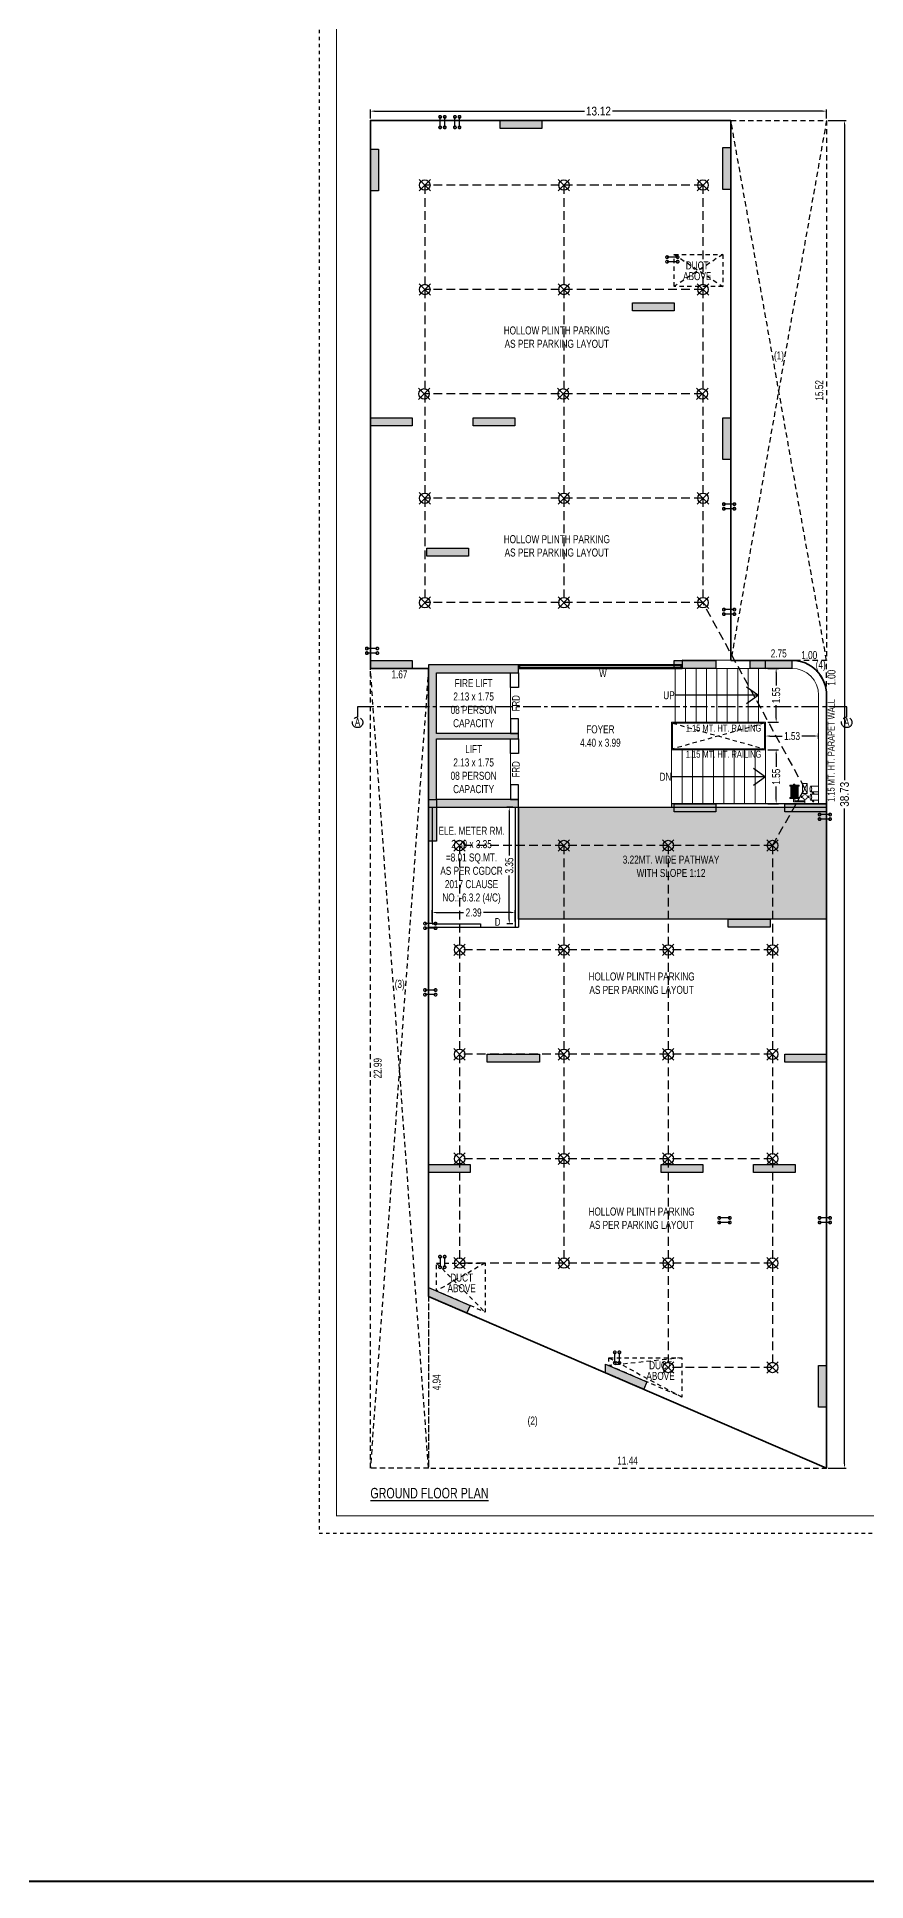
# Model space of a CAD drawing. Header units: millimetres. Extents: x 49 to 419, y 19 to 121.
# Drawn here: x 303.7 to 327.6, y 19.1 to 72.1 of the extents above; entities that cross this region are included whole.
import ezdxf
from ezdxf.enums import TextEntityAlignment as Align

# ---------------------------------------------------------------- set-up
doc = ezdxf.new("R2010")
doc.units = ezdxf.units.MM
doc.header["$MEASUREMENT"] = 0
doc.header["$PDMODE"] = 32
doc.header["$PDSIZE"] = 0.3
for name, pattern in [('CENTER', [2, 1.25, -0.25, 0.25, -0.25]), ('CONTINOUS', [0]), ('DOT2', [0.125, 0, -0.125]), ('HIDDEN', [0.375, 0.25, -0.125])]:
    doc.linetypes.add(name, pattern=pattern)
for name, color, linetype, lineweight in [('A_BUILT UP', 1, 'Continuous', 35), ('A_DIM', 7, 'Continuous', 25), ('A_DOOR', 34, 'Continuous', 20), ('A_DRAINGE', 1, 'Continuous', 40), ('A_FIRE SYSTEM', 1, 'HIDDEN', 25), ('A_SECTION LINE', 7, 'CENTER', 30), ('g-ele-01', 7, 'Continuous', 9), ('g-ele-03', 147, 'Continuous', 5), ('g-ele02', 4, 'Continuous', 9), ('g-r.c.c', 5, 'Continuous', 30), ('g-sol250', 250, 'Continuous', 9)]:
    doc.layers.add(name, color=color, linetype=linetype, lineweight=lineweight)
for name, color, linetype in [('A_DUCT', 2, 'HIDDEN'), ('A_LESS WORK', 251, 'HIDDEN'), ('A_ROAD', 73, 'Continuous'), ('A_SHEET AREA TABLE-1', 7, 'Continuous'), ('A_STAIR', 144, 'Continuous'), ('A_TEXT', 7, 'Continuous'), ('A_TEXT C.', 7, 'Continuous'), ('A_Text D&W', 7, 'Continuous'), ('A_Wall', 7, 'Continuous'), ('A_WINDOW', 5, 'Continuous'), ('COLUM HATCH_BSE', 25, 'Continuous'), ('COLUMN_BSE', 6, 'Continuous')]:
    doc.layers.add(name, color=color, linetype=linetype)
doc.styles.add('AAAAA', font='arial.ttf', dxfattribs={"width": 0.7})
doc.styles.add('AAL', font='simplex.shx')
doc.styles.add('Dinesh', font='swisscl.ttf')
doc.styles.add('ROMAND', font='swissc.ttf')
doc.styles.add('SWISS', font='swisscl.ttf')
doc.dimstyles.new('Dim', dxfattribs={"dimtxt": 0.21, "dimasz": 0.1, "dimexe": 0.0625, "dimexo": 0.0625, "dimgap": 9e-05, "dimtad": 0, "dimtoh": 1, "dimzin": 0, "dimdsep": 46, "dimtxsty": 'Dinesh', "dimcen": 0, "dimclrd": 256, "dimclre": 256, "dimclrt": 256, "dimadec": 0, "dimazin": 0, "dimtfac": 1, "dimtofl": 0, "dimtmove": 0, "dimatfit": 3, "dimfxl": 0, "dimtolj": 1, "dimtzin": 0, "dimlwd": -1, "dimarcsym": 1})
doc.dimstyles.new('GP', dxfattribs={"dimtxt": 0.23, "dimasz": 0.125, "dimexe": 0.025, "dimexo": 0.1, "dimgap": 0.05, "dimtad": 0, "dimzin": 0, "dimdsep": 46, "dimtxsty": 'AAL', "dimblk": 'ARCHTICK', "dimcen": -90, "dimdle": 0.025, "dimse1": 1, "dimse2": 1, "dimclrd": 256, "dimclre": 256, "dimclrt": 256, "dimazin": 0, "dimtfac": 1, "dimtix": 1, "dimtmove": 2, "dimatfit": 1, "dimfxl": 0.18, "dimtolj": 1, "dimtzin": 0, "dimlwd": -1, "dimlwe": -1, "dimarcsym": 2})
doc.dimstyles.new('LESSWORK', dxfattribs={"dimtxt": 0.23, "dimasz": 0.23, "dimexe": 0.23, "dimexo": 0.23, "dimgap": 0.05, "dimtad": 0, "dimzin": 0, "dimdsep": 46, "dimtxsty": 'AAAAA', "dimblk": 'NONE', "dimcen": 0.09, "dimdle": 0.23, "dimse1": 1, "dimse2": 1, "dimsd1": 1, "dimsd2": 1, "dimclrd": 256, "dimclre": 256, "dimclrt": 256, "dimadec": 0, "dimazin": 0, "dimtfac": 1, "dimtix": 1, "dimtofl": 0, "dimtmove": 2, "dimatfit": 3, "dimfxl": 0.23, "dimtolj": 1, "dimtzin": 0, "dimarcsym": 0})
doc.dimstyles.new('S-100', dxfattribs={"dimtxt": 0.23, "dimasz": 0.12, "dimexe": 0.1, "dimexo": 0, "dimgap": 0.1, "dimtad": 0, "dimzin": 0, "dimdsep": 46, "dimtxsty": 'ROMAND', "dimblk1": 'OBLIQUE', "dimblk2": 'OBLIQUE', "dimsah": 1, "dimcen": 0, "dimdle": 0.1, "dimclrd": 7, "dimclre": 7, "dimclrt": 7, "dimadec": 0, "dimazin": 0, "dimtfac": 1, "dimtix": 1, "dimtofl": 0, "dimtmove": 2, "dimatfit": 3, "dimldrblk": 'OBLIQUE', "dimfxl": 0.1, "dimtolj": 1, "dimtzin": 0, "dimarcsym": 0})

# ---------------------------------------------------------------- blocks, each defined once
blk = doc.blocks.new('A$C43F9707E')
at = {"layer": 'A_FIRE SYSTEM', "linetype": 'CONTINOUS'}
for p, q in [((0.165, -0.165), (-0.165, 0.165)), ((-0.165, -0.165), (0.165, 0.165))]:
    blk.add_line(p, q, dxfattribs=at)
blk.add_circle((0, 0), 0.15, dxfattribs=at)
blk = doc.blocks.new('A$C2EEB2833')
at = {"layer": 'A_FIRE SYSTEM'}
for p, q in [((-2.931, 17.342), (-10.931, 17.342)), ((-10.931, 17.342), (-10.931, 5.342)), ((-6.931, 17.342), (-6.931, 5.342)), ((-2.931, 17.342), (-2.931, 5.342)), ((-2.931, 14.342), (-10.931, 14.342)), ((-2.931, 11.342), (-10.931, 11.342)), ((-2.931, 8.342), (-10.931, 8.342)), ((-2.931, 5.342), (-10.931, 5.342)), ((0, 0), (-2.931, 5.342)), ((-0.931, -1.638), (0, 0)), ((-0.931, -1.638), (-9.931, -1.638)), ((-9.931, -1.638), (-9.931, -13.638)), ((-6.931, -1.638), (-6.931, -13.638)), ((-3.931, -1.638), (-3.931, -16.638)), ((-0.931, -1.638), (-0.931, -16.638)), ((-0.931, -4.638), (-9.931, -4.638)), ((-0.931, -7.638), (-9.931, -7.638)), ((-0.931, -10.638), (-9.931, -10.638)), ((-0.931, -13.638), (-9.931, -13.638)), ((-0.931, -16.638), (-3.931, -16.638))]:
    blk.add_line(p, q, dxfattribs=at)
for p in [(-10.931, 17.342), (-6.931, 17.342), (-2.931, 17.342), (-10.931, 14.342), (-6.931, 14.342), (-2.931, 14.342), (-10.951, 11.342), (-6.951, 11.342), (-2.951, 11.342), (-10.931, 8.342), (-6.931, 8.342), (-2.931, 8.342), (-10.931, 5.342), (-6.931, 5.342), (-2.931, 5.342), (-9.931, -1.638), (-6.931, -1.638), (-3.931, -1.638), (-0.931, -1.638), (-9.931, -4.638), (-6.931, -4.638), (-3.931, -4.638), (-0.931, -4.638), (-9.931, -7.638), (-6.931, -7.638), (-3.931, -7.638), (-0.931, -7.638), (-9.931, -10.638), (-6.931, -10.638), (-3.931, -10.638), (-0.931, -10.638), (-9.931, -13.638), (-6.931, -13.638), (-3.931, -13.638), (-0.931, -13.638), (-3.931, -16.638), (-0.931, -16.638)]:
    blk.add_blockref('A$C43F9707E', p, dxfattribs=at)
blk = doc.blocks.new('*D148')
at = {"layer": 'Defpoints', "color": 0, "linetype": 'HIDDEN', "ltscale": 0.6, "transparency": 16777216}
for p in [(323.686, 54.442), (323.686, 54.203), (326.438, 54.203)]:
    blk.add_point(p, dxfattribs=at)
at = {"layer": 'A_LESS WORK', "color": 7, "linetype": 'HIDDEN', "ltscale": 0.6, "transparency": 16777216, "insert": (325.062, 54.401), "char_height": 0.23, "attachment_point": 5, "style": 'SWISS'}
blk.add_mtext('\\A1;2.75', dxfattribs=at)
blk = doc.blocks.new('_None')
blk = doc.blocks.new('*D149')
at = {"layer": 'A_STAIR', "color": 7, "lineweight": -2, "transparency": 16777216}
for p, q in [((324.753, 51.632), (325.059, 51.632)), ((324.989, 51.512), (324.989, 51.141)), ((324.989, 50.202), (324.989, 50.573)), ((324.753, 50.082), (325.059, 50.082))]:
    blk.add_line(p, q, dxfattribs=at)
at = {"layer": 'A_STAIR', "color": 7, "transparency": 16777216}
for points in [[(324.969, 51.512), (325.009, 51.512), (324.989, 51.632)], [(324.969, 50.202), (325.009, 50.202), (324.989, 50.082)]]:
    blk.add_solid(points, dxfattribs=at)
at = {"layer": 'Defpoints', "color": 0, "transparency": 16777216}
for p in [(324.683, 51.632), (324.683, 50.082), (324.989, 50.082)]:
    blk.add_point(p, dxfattribs=at)
at = {"layer": 'A_STAIR', "color": 7, "transparency": 16777216, "insert": (324.989, 50.857), "char_height": 0.23, "attachment_point": 5, "rotation": 90, "style": 'Dinesh'}
blk.add_mtext('\\A1;1.55', dxfattribs=at)
blk = doc.blocks.new('_OBLIQUE')
at = {"color": 0, "linetype": 'ByBlock'}
blk.add_line((-0.5, -0.5), (0.5, 0.5), dxfattribs=at)
blk = doc.blocks.new('*D150')
at = {"layer": 'A_STAIR', "color": 7, "lineweight": -2, "transparency": 16777216}
for p, q in [((324.753, 53.973), (325.059, 53.973)), ((324.989, 53.853), (324.989, 53.483)), ((324.989, 52.544), (324.989, 52.914)), ((324.753, 52.424), (325.059, 52.424))]:
    blk.add_line(p, q, dxfattribs=at)
at = {"layer": 'A_STAIR', "color": 7, "transparency": 16777216}
for points in [[(324.969, 53.853), (325.009, 53.853), (324.989, 53.973)], [(324.969, 52.544), (325.009, 52.544), (324.989, 52.424)]]:
    blk.add_solid(points, dxfattribs=at)
at = {"layer": 'Defpoints', "color": 0, "transparency": 16777216}
for p in [(324.683, 53.973), (324.989, 53.973), (324.683, 52.424, 0)]:
    blk.add_point(p, dxfattribs=at)
at = {"layer": 'A_STAIR', "color": 7, "transparency": 16777216, "insert": (324.989, 53.199), "char_height": 0.23, "attachment_point": 5, "rotation": 90, "style": 'Dinesh'}
blk.add_mtext('\\A1;1.55', dxfattribs=at)
blk = doc.blocks.new('*D151')
at = {"layer": 'A_STAIR', "color": 7, "lineweight": -2, "transparency": 16777216}
for p, q in [((324.683, 51.948), (324.683, 52.098)), ((324.803, 52.028), (325.161, 52.028)), ((326.088, 52.028), (325.73, 52.028)), ((326.208, 51.948), (326.208, 52.098))]:
    blk.add_line(p, q, dxfattribs=at)
at = {"layer": 'A_STAIR', "color": 7, "transparency": 16777216}
for points in [[(324.803, 52.048), (324.803, 52.008), (324.683, 52.028)], [(326.088, 52.048), (326.088, 52.008), (326.208, 52.028)]]:
    blk.add_solid(points, dxfattribs=at)
at = {"layer": 'Defpoints', "color": 0, "transparency": 16777216}
for p in [(324.683, 52.028), (324.683, 51.878), (326.208, 51.878, 0)]:
    blk.add_point(p, dxfattribs=at)
at = {"layer": 'A_STAIR', "color": 7, "transparency": 16777216, "insert": (325.446, 52.028), "char_height": 0.23, "attachment_point": 5, "style": 'Dinesh'}
blk.add_mtext('\\A1;1.53', dxfattribs=at)
blk = doc.blocks.new('A$C601668E3')
at = {"layer": 'A_FIRE SYSTEM', "color": 1, "linetype": 'CONTINOUS', "lineweight": 13}
for p, q in [((0, 0), (0.002, -0.126)), ((-0.166, -0.108), (-0.388, -0.112)), ((-0.388, -0.112), (-0.385, -0.278)), ((-0.163, -0.274), (-0.385, -0.278)), ((-0.162, -0.344), (-0.384, -0.347)), ((-0.384, -0.347), (-0.381, -0.513)), ((-0.159, -0.51), (-0.381, -0.513)), ((-0.229, -0.109), (-0.255, -0.071)), ((-0.225, -0.345), (-0.251, -0.307)), ((-0.197, -0.108), (-0.231, -0.058)), ((-0.192, -0.344), (-0.227, -0.294)), ((-0.097, -0.225), (-0.097, -0.174)), ((-0.066, -0.197), (-0.097, -0.198)), ((-0.058, -0.294), (0.073, -0.292)), ((-0.058, -0.294), (0.078, -0.579)), ((-0.053, -0.582), (-0.058, -0.294)), ((-0.053, -0.582), (0.073, -0.292)), ((0.001, -0.052), (0.328, -0.047)), ((0.295, -0.076), (0.001, -0.081)), ((0.073, -0.195), (0.104, -0.194)), ((0.073, -0.292), (0.078, -0.579)), ((0.104, -0.222), (0.103, -0.171)), ((0.172, -0.146), (0.44, -0.142)), ((0.173, -0.175), (0.172, -0.146)), ((0.44, -0.17), (0.173, -0.175)), ((0.446, -0.494), (0.178, -0.499)), ((0.178, -0.499), (0.179, -0.528)), ((0.179, -0.528), (0.446, -0.523)), ((0.199, -0.175), (0.204, -0.498)), ((0.204, -0.498), (0.199, -0.175)), ((0.396, -0.196), (0.221, -0.2)), ((0.221, -0.2), (0.221, -0.205)), ((0.221, -0.205), (0.396, -0.202)), ((0.397, -0.23), (0.222, -0.233)), ((0.222, -0.233), (0.222, -0.239)), ((0.222, -0.239), (0.397, -0.236)), ((0.398, -0.264), (0.222, -0.267)), ((0.222, -0.267), (0.222, -0.273)), ((0.222, -0.273), (0.398, -0.27)), ((0.398, -0.298), (0.223, -0.301)), ((0.223, -0.301), (0.223, -0.306)), ((0.223, -0.306), (0.398, -0.303)), ((0.399, -0.332), (0.223, -0.335)), ((0.223, -0.335), (0.224, -0.34)), ((0.224, -0.34), (0.399, -0.337)), ((0.399, -0.365), (0.224, -0.368)), ((0.224, -0.368), (0.224, -0.374)), ((0.224, -0.374), (0.399, -0.371)), ((0.4, -0.399), (0.225, -0.402)), ((0.225, -0.402), (0.225, -0.408)), ((0.225, -0.408), (0.4, -0.405)), ((0.4, -0.433), (0.225, -0.436)), ((0.225, -0.436), (0.225, -0.442)), ((0.225, -0.442), (0.401, -0.439)), ((0.401, -0.467), (0.226, -0.47)), ((0.226, -0.47), (0.226, -0.475)), ((0.226, -0.475), (0.401, -0.472)), ((0.297, -0.144), (0.295, -0.076)), ((0.303, -0.497), (0.297, -0.173)), ((0.304, -0.556), (0.303, -0.525)), ((0.328, -0.047), (0.33, -0.143)), ((0.33, -0.172), (0.336, -0.496)), ((0.336, -0.525), (0.337, -0.556)), ((0.396, -0.202), (0.396, -0.196)), ((0.397, -0.236), (0.397, -0.23)), ((0.398, -0.27), (0.398, -0.264)), ((0.398, -0.303), (0.398, -0.298)), ((0.399, -0.337), (0.399, -0.332)), ((0.399, -0.371), (0.399, -0.365)), ((0.4, -0.405), (0.4, -0.399)), ((0.401, -0.439), (0.4, -0.433)), ((0.401, -0.472), (0.401, -0.467)), ((0.414, -0.171), (0.42, -0.494)), ((0.44, -0.142), (0.44, -0.17)), ((0.446, -0.494), (0.446, -0.523)), ((0.078, -0.579), (-0.053, -0.582)), ((0.337, -0.556), (0.304, -0.556))]:
    blk.add_line(p, q, dxfattribs=at)
for centre, major_axis, ratio, start_param, end_param in [((-0.229, -0.089), (0.0218, 0.0226), 1, 0.810661, 1.722002), ((-0.225, -0.325), (0.0226, -0.0218), 1, 2.381457, 3.292798), ((-0.165, -0.191), (-0.0014, 0.083), 0.29661, 1.570796327641413, 7.853981634820997), ((-0.161, -0.427), (-0.0014, 0.083), 0.29661, 1.570796327641413, 7.853981634820997), ((0.003, -0.196), (0.0485, 0.0502), 1, 3.926991, 10.210176)]:
    blk.add_ellipse(centre, major_axis=major_axis, ratio=ratio, start_param=start_param, end_param=end_param, dxfattribs=at)
blk = doc.blocks.new('*D152')
at = {"layer": 'Defpoints', "color": 0, "linetype": 'HIDDEN', "ltscale": 0.6, "transparency": 16777216}
for p in [(326.127, 69.721), (326.438, 69.721), (326.438, 54.203)]:
    blk.add_point(p, dxfattribs=at)
at = {"layer": 'A_LESS WORK', "color": 7, "linetype": 'HIDDEN', "ltscale": 0.6, "transparency": 16777216, "insert": (326.229, 61.962), "char_height": 0.23, "attachment_point": 5, "rotation": 90, "style": 'SWISS'}
blk.add_mtext('\\A1;15.52', dxfattribs=at)
blk = doc.blocks.new('*D153')
at = {"layer": 'Defpoints', "color": 0, "linetype": 'HIDDEN', "ltscale": 0.6, "transparency": 16777216}
for p in [(313.319, 53.973), (314.993, 53.973), (314.993, 53.759)]:
    blk.add_point(p, dxfattribs=at)
at = {"layer": 'A_LESS WORK', "color": 7, "linetype": 'HIDDEN', "ltscale": 0.6, "transparency": 16777216, "insert": (314.156, 53.798), "char_height": 0.23, "attachment_point": 5, "style": 'SWISS'}
blk.add_mtext('\\A1;1.67', dxfattribs=at)
blk = doc.blocks.new('*D154')
at = {"layer": 'Defpoints', "color": 0, "linetype": 'HIDDEN', "ltscale": 0.6, "transparency": 16777216}
for p in [(313.319, 53.973), (313.319, 30.988), (313.616, 30.988)]:
    blk.add_point(p, dxfattribs=at)
at = {"layer": 'A_LESS WORK', "color": 7, "linetype": 'HIDDEN', "ltscale": 0.6, "transparency": 16777216, "insert": (313.532, 42.48), "char_height": 0.23, "attachment_point": 5, "rotation": 90, "style": 'SWISS'}
blk.add_mtext('\\A1;22.99', dxfattribs=at)
blk = doc.blocks.new('*D155')
at = {"layer": 'Defpoints', "color": 0, "linetype": 'HIDDEN', "ltscale": 0.6, "transparency": 16777216}
for p in [(314.993, 35.924), (314.993, 30.988), (315.396, 30.988)]:
    blk.add_point(p, dxfattribs=at)
at = {"layer": 'A_LESS WORK', "color": 7, "linetype": 'HIDDEN', "ltscale": 0.6, "transparency": 16777216, "insert": (315.224, 33.456), "char_height": 0.23, "attachment_point": 5, "rotation": 90, "style": 'SWISS'}
blk.add_mtext('\\A1;4.94', dxfattribs=at)
blk = doc.blocks.new('*D156')
at = {"layer": 'Defpoints', "color": 0, "linetype": 'HIDDEN', "ltscale": 0.6, "transparency": 16777216}
for p in [(326.438, 31.272), (314.993, 30.988), (326.438, 30.988)]:
    blk.add_point(p, dxfattribs=at)
at = {"layer": 'A_LESS WORK', "color": 7, "linetype": 'HIDDEN', "ltscale": 0.6, "transparency": 16777216, "insert": (320.716, 31.207), "char_height": 0.23, "attachment_point": 5, "style": 'SWISS'}
blk.add_mtext('\\A1;11.44', dxfattribs=at)
blk = doc.blocks.new('*D157')
at = {"layer": 'A_DIM', "transparency": 16777216}
for p, q in [((313.319, 69.771), (313.319, 70.036)), ((326.438, 69.771), (326.438, 70.036))]:
    blk.add_line(p, q, dxfattribs=at)
at = {"layer": 'A_DIM', "color": 7, "linetype": 'Continuous', "transparency": 16777216}
for p, q in [((313.439, 69.986), (319.476, 69.986)), ((326.318, 69.986), (320.281, 69.986))]:
    blk.add_line(p, q, dxfattribs=at)
at = {"layer": 'A_DIM', "color": 7, "transparency": 16777216}
for points in [[(313.439, 70.006), (313.439, 69.966), (313.319, 69.986)], [(326.318, 70.006), (326.318, 69.966), (326.438, 69.986)]]:
    blk.add_solid(points, dxfattribs=at)
at = {"layer": 'Defpoints', "color": 0, "transparency": 16777216}
for p in [(313.319, 69.986), (313.319, 69.721), (326.438, 69.721)]:
    blk.add_point(p, dxfattribs=at)
at = {"layer": 'A_DIM', "color": 7, "transparency": 16777216, "insert": (319.878, 69.986), "char_height": 0.25, "attachment_point": 5, "style": 'ROMAND'}
blk.add_mtext('\\A1;13.12', dxfattribs=at)
blk = doc.blocks.new('*D158')
at = {"layer": 'A_DIM', "transparency": 16777216}
for p, q in [((326.488, 69.721), (327.005, 69.721)), ((326.488, 30.988), (327.005, 30.988))]:
    blk.add_line(p, q, dxfattribs=at)
at = {"layer": 'A_DIM', "color": 7, "linetype": 'Continuous', "transparency": 16777216}
for p, q in [((326.955, 69.601), (326.955, 50.762)), ((326.955, 31.108), (326.955, 49.946))]:
    blk.add_line(p, q, dxfattribs=at)
at = {"layer": 'A_DIM', "color": 7, "transparency": 16777216}
for points in [[(326.935, 69.601), (326.975, 69.601), (326.955, 69.721)], [(326.935, 31.108), (326.975, 31.108), (326.955, 30.988)]]:
    blk.add_solid(points, dxfattribs=at)
at = {"layer": 'Defpoints', "color": 0, "transparency": 16777216}
for p in [(326.438, 69.721), (326.438, 30.988), (326.955, 30.988)]:
    blk.add_point(p, dxfattribs=at)
at = {"layer": 'A_DIM', "color": 7, "transparency": 16777216, "insert": (326.955, 50.354), "char_height": 0.25, "attachment_point": 5, "rotation": 90, "style": 'ROMAND'}
blk.add_mtext('\\A1;38.73', dxfattribs=at)
blk = doc.blocks.new('A$C57750670')
at = {"layer": 'A_DRAINGE', "lineweight": -3, "ltscale": 0.5}
for p, q in [((0.151, 0.132), (-0.151, 0.132)), ((0.151, 0), (-0.151, 0))]:
    blk.add_line(p, q, dxfattribs=at)
at = {"layer": 'A_DRAINGE', "lineweight": -3, "const_width": 0.0381}
for points in [[(-0.151, 0.094, -1), (-0.151, 0.17, -1)], [(-0.151, -0.038, -1), (-0.151, 0.038, -1)], [(0.151, 0.094, 1), (0.151, 0.17, 1)], [(0.151, -0.038, 1), (0.151, 0.038, 1)]]:
    blk.add_lwpolyline(points, format="xyb", close=True, dxfattribs=at)
blk = doc.blocks.new('*D159')
at = {"layer": 'Defpoints', "color": 0, "linetype": 'HIDDEN', "ltscale": 0.6, "transparency": 16777216}
for p in [(325.442, 54.203), (326.438, 54.353), (326.438, 54.203)]:
    blk.add_point(p, dxfattribs=at)
at = {"layer": 'A_LESS WORK', "color": 7, "linetype": 'HIDDEN', "ltscale": 0.6, "transparency": 16777216, "insert": (325.94, 54.353), "char_height": 0.23, "attachment_point": 5, "style": 'SWISS'}
blk.add_mtext('\\A1;1.00', dxfattribs=at)
blk = doc.blocks.new('*D160')
at = {"layer": 'Defpoints', "color": 0, "linetype": 'HIDDEN', "ltscale": 0.6, "transparency": 16777216}
for p in [(326.439, 54.203), (326.439, 53.203), (326.58, 53.203)]:
    blk.add_point(p, dxfattribs=at)
at = {"layer": 'A_LESS WORK', "color": 7, "linetype": 'HIDDEN', "ltscale": 0.6, "transparency": 16777216, "insert": (326.58, 53.703), "char_height": 0.23, "attachment_point": 5, "rotation": 90, "style": 'SWISS'}
blk.add_mtext('\\A1;1.00', dxfattribs=at)
blk = doc.blocks.new('*D258')
at = {"layer": 'A_STAIR', "color": 7, "lineweight": -2, "transparency": 16777216}
for p, q in [((315.094, 46.702), (315.094, 47.026)), ((315.214, 46.956), (316.002, 46.956)), ((317.364, 46.956), (316.576, 46.956)), ((317.484, 46.702), (317.484, 47.026))]:
    blk.add_line(p, q, dxfattribs=at)
at = {"layer": 'A_STAIR', "color": 7, "transparency": 16777216}
for points in [[(315.214, 46.976), (315.214, 46.936), (315.094, 46.956)], [(317.364, 46.976), (317.364, 46.936), (317.484, 46.956)]]:
    blk.add_solid(points, dxfattribs=at)
at = {"layer": 'Defpoints', "color": 0, "transparency": 16777216}
for p in [(317.484, 46.956), (315.094, 46.632), (317.484, 46.632)]:
    blk.add_point(p, dxfattribs=at)
at = {"layer": 'A_STAIR', "color": 7, "transparency": 16777216, "insert": (316.289, 46.956), "char_height": 0.23, "attachment_point": 5, "style": 'Dinesh'}
blk.add_mtext('\\A1;2.39', dxfattribs=at)
blk = doc.blocks.new('*D259')
at = {"layer": 'A_STAIR', "color": 7, "lineweight": -2, "transparency": 16777216}
for p, q in [((317.414, 49.982), (317.244, 49.982)), ((317.314, 49.862), (317.314, 48.594)), ((317.314, 46.752), (317.314, 48.02)), ((317.414, 46.632), (317.244, 46.632))]:
    blk.add_line(p, q, dxfattribs=at)
at = {"layer": 'A_STAIR', "color": 7, "transparency": 16777216}
for points in [[(317.294, 49.862), (317.334, 49.862), (317.314, 49.982)], [(317.294, 46.752), (317.334, 46.752), (317.314, 46.632)]]:
    blk.add_solid(points, dxfattribs=at)
at = {"layer": 'Defpoints', "color": 0, "transparency": 16777216}
for p in [(317.314, 49.982), (317.484, 49.982, -0.001), (317.484, 46.632)]:
    blk.add_point(p, dxfattribs=at)
at = {"layer": 'A_STAIR', "color": 7, "transparency": 16777216, "insert": (317.314, 48.307), "char_height": 0.23, "attachment_point": 5, "rotation": 90, "style": 'Dinesh'}
blk.add_mtext('\\A1;3.35', dxfattribs=at)

msp = doc.modelspace()

# ---------------------------------------------------------------- hatches: boundary and pattern name
at = {"layer": 'A_ROAD'}
h = msp.add_hatch(color=256, dxfattribs=at)
h.dxf.hatch_style = 1
h.paths.add_polyline_path([(326.438, 46.762), (317.584, 46.762), (317.584, 49.982), (326.438, 49.982)])
at = {"layer": 'COLUM HATCH_BSE'}
h = msp.add_hatch(color=7, dxfattribs=at)
h.dxf.hatch_style = 1
h.paths.add_polyline_path([(318.249, 69.721), (318.249, 69.491), (317.049, 69.491), (317.049, 69.721)])
h = msp.add_hatch(color=7, dxfattribs=at)
h.dxf.hatch_style = 1
h.paths.add_polyline_path([(323.686, 67.737), (323.456, 67.737), (323.456, 68.937), (323.686, 68.937)])
h = msp.add_hatch(color=7, dxfattribs=at)
h.dxf.hatch_style = 1
h.paths.add_polyline_path([(313.549, 67.696), (313.319, 67.696), (313.319, 68.896), (313.549, 68.896)])
h = msp.add_hatch(color=7, dxfattribs=at)
h.dxf.hatch_style = 1
h.paths.add_polyline_path([(322.054, 64.476), (322.054, 64.246), (320.854, 64.246), (320.854, 64.476)])
h = msp.add_hatch(color=7, dxfattribs=at)
h.dxf.hatch_style = 1
h.paths.add_polyline_path([(314.519, 61.176), (314.519, 60.946), (313.319, 60.946), (313.319, 61.176)])
h = msp.add_hatch(color=7, dxfattribs=at)
h.dxf.hatch_style = 1
h.paths.add_polyline_path([(317.474, 61.176), (317.474, 60.946), (316.274, 60.946), (316.274, 61.176)])
h = msp.add_hatch(color=7, dxfattribs=at)
h.dxf.hatch_style = 1
h.paths.add_polyline_path([(323.686, 59.976), (323.456, 59.976), (323.456, 61.176), (323.686, 61.176)])
h = msp.add_hatch(color=7, dxfattribs=at)
h.dxf.hatch_style = 1
h.paths.add_polyline_path([(316.144, 57.426), (316.144, 57.196), (314.944, 57.196), (314.944, 57.426)])
h = msp.add_hatch(color=7, dxfattribs=at)
h.dxf.hatch_style = 1
h.paths.add_polyline_path([(314.519, 54.203), (314.519, 53.973), (313.319, 53.973), (313.319, 54.203)])
h = msp.add_hatch(color=7, dxfattribs=at)
h.dxf.hatch_style = 1
h.paths.add_polyline_path([(323.254, 54.203), (323.254, 53.973), (322.054, 53.973), (322.054, 54.203)])
h = msp.add_hatch(color=7, dxfattribs=at)
h.dxf.hatch_style = 1
h.paths.add_polyline_path([(325.439, 54.203), (325.439, 53.973), (324.239, 53.973), (324.239, 54.203)])
h = msp.add_hatch(color=7, dxfattribs=at)
h.dxf.hatch_style = 1
h.paths.add_polyline_path([(315.224, 49.003), (314.994, 49.003), (314.994, 50.083), (315.224, 50.083)])
h = msp.add_hatch(color=7, dxfattribs=at)
h.dxf.hatch_style = 1
h.paths.add_polyline_path([(323.254, 50.082), (323.254, 49.852), (322.054, 49.852), (322.054, 50.082)])
h = msp.add_hatch(color=7, dxfattribs=at)
h.dxf.hatch_style = 1
h.paths.add_polyline_path([(326.438, 50.082), (326.438, 49.852), (325.238, 49.852), (325.238, 50.082)])
h = msp.add_hatch(color=7, dxfattribs=at)
h.dxf.hatch_style = 1
h.paths.add_polyline_path([(324.813, 46.762), (324.813, 46.532), (323.613, 46.532), (323.613, 46.762)])
h = msp.add_hatch(color=7, dxfattribs=at)
h.dxf.hatch_style = 1
h.paths.add_polyline_path([(318.183, 42.882), (318.183, 42.652), (316.683, 42.652), (316.683, 42.882)])
h = msp.add_hatch(color=7, dxfattribs=at)
h.dxf.hatch_style = 1
h.paths.add_polyline_path([(326.438, 42.882), (326.438, 42.652), (325.238, 42.652), (325.238, 42.882)])
h = msp.add_hatch(color=7, dxfattribs=at)
h.dxf.hatch_style = 1
h.paths.add_polyline_path([(316.193, 39.712), (316.193, 39.482), (314.993, 39.482), (314.993, 39.712)])
h = msp.add_hatch(color=7, dxfattribs=at)
h.dxf.hatch_style = 1
h.paths.add_polyline_path([(322.879, 39.712), (322.879, 39.482), (321.679, 39.482), (321.679, 39.712)])
h = msp.add_hatch(color=7, dxfattribs=at)
h.dxf.hatch_style = 1
h.paths.add_polyline_path([(325.538, 39.712), (325.538, 39.482), (324.338, 39.482), (324.338, 39.712)])
h = msp.add_hatch(color=7, dxfattribs=at)
h.dxf.hatch_style = 1
h.paths.add_polyline_path([(314.993, 36.182), (316.188, 35.659), (316.095, 35.449), (314.993, 35.924)])
h = msp.add_hatch(color=7, dxfattribs=at)
h.dxf.hatch_style = 1
h.paths.add_polyline_path([(320.079, 33.731), (320.079, 33.981), (321.272, 33.467), (321.181, 33.255)])
h = msp.add_hatch(color=7, dxfattribs=at)
h.dxf.hatch_style = 1
h.paths.add_polyline_path([(326.208, 33.939), (326.438, 33.939), (326.438, 32.739), (326.208, 32.739)])
at = {"layer": 'g-sol250'}
h = msp.add_hatch(color=7, dxfattribs=at)
h.dxf.hatch_style = 1
h.paths.add_polyline_path([(314.994, 49.982), (317.584, 49.982), (317.584, 50.203), (315.224, 50.203), (315.224, 51.948), (317.584, 51.948), (317.584, 52.098), (315.224, 52.098), (315.224, 53.843), (317.584, 53.843), (317.584, 54.073), (314.994, 54.073)])

# ---------------------------------------------------------------- linework, layer by layer
at = {"color": 3, "lineweight": 40}
msp.add_lwpolyline([(419.221, 120.723), (49.302, 120.723), (49.302, 19.12), (419.221, 19.12)], close=True, dxfattribs=at)
at = {"layer": 'A_BUILT UP'}
msp.add_lwpolyline([(323.686, 69.721), (313.319, 69.721), (313.319, 53.973), (314.994, 53.973), (314.993, 35.924), (326.438, 30.988), (326.438, 53.203, 0.414214), (325.438, 54.203), (323.686, 54.203)], format="xyb", close=True, dxfattribs=at)
at = {"layer": 'A_DOOR', "color": 7}
for p, q in [((317.354, 52.521), (317.354, 53.421)), ((317.354, 51.522), (317.354, 50.622))]:
    msp.add_line(p, q, dxfattribs=at)
at = {"layer": 'A_DUCT', "color": 7, "ltscale": 0.5}
for p, q in [((316.618, 36.882), (315.224, 36.081)), ((315.224, 36.882), (316.618, 35.471)), ((322.279, 34.158), (320.179, 33.938)), ((320.179, 34.158), (322.279, 33.032))]:
    msp.add_line(p, q, dxfattribs=at)
for points in [[(323.456, 65.871), (322.054, 64.946)], [(322.054, 65.871), (323.456, 64.946)]]:
    msp.add_lwpolyline(points, dxfattribs=at)
msp.add_lwpolyline([(322.054, 65.871), (323.456, 65.871), (323.456, 64.946), (322.054, 64.946)], close=True, dxfattribs=at)
at = {"layer": 'A_DUCT', "color": 7, "ltscale": 0.5, "elevation": 0}
for points in [[(324.658, 52.399), (322.008, 51.657)], [(322.008, 52.399), (324.658, 51.657)]]:
    msp.add_lwpolyline(points, dxfattribs=at)
at = {"layer": 'A_DUCT', "color": 7, "ltscale": 0.5, "flags": 128}
for points in [[(315.224, 36.882), (316.617, 36.882), (316.618, 35.471), (315.224, 36.081)], [(320.179, 34.158), (322.279, 34.158), (322.279, 33.032), (320.179, 33.938)]]:
    msp.add_lwpolyline(points, close=True, dxfattribs=at)
at = {"layer": 'A_LESS WORK', "linetype": 'HIDDEN', "ltscale": 0.6}
for p, q in [((326.438, 54.203), (323.686, 69.721)), ((326.438, 69.721), (323.686, 54.203)), ((314.993, 30.988), (313.319, 53.973)), ((314.994, 53.973), (313.319, 30.988))]:
    msp.add_line(p, q, dxfattribs=at)
for points in [[(323.686, 69.721), (326.438, 69.721), (326.438, 54.203), (323.686, 54.203)], [(314.993, 30.988), (313.319, 30.988), (313.319, 53.973), (314.993, 53.973)]]:
    msp.add_lwpolyline(points, close=True, dxfattribs=at)
msp.add_lwpolyline([(326.439, 54.203), (325.44, 54.203, -0.413918), (326.439, 53.203)], format="xyb", close=True, dxfattribs=at)
at = {"layer": 'A_LESS WORK', "linetype": 'HIDDEN', "ltscale": 0.6, "flags": 128}
msp.add_lwpolyline([(314.993, 35.924), (314.993, 30.988), (326.438, 30.988)], close=True, dxfattribs=at)
at = {"layer": 'A_ROAD', "color": 7}
msp.add_lwpolyline([(326.438, 46.762), (317.584, 46.762), (317.584, 49.982), (326.438, 49.982)], close=True, dxfattribs=at)
at = {"layer": 'A_SECTION LINE', "ltscale": 0.4}
msp.add_lwpolyline([(327.018, 52.569), (327.018, 52.869), (312.952, 52.869), (312.952, 52.569)], dxfattribs=at)
msp.add_lwpolyline([(327.018, 52.569), (327.018, 52.869), (312.952, 52.869), (312.952, 52.569)], dxfattribs=at)
for centre in [(312.952, 52.419), (312.952, 52.419), (327.018, 52.419), (327.018, 52.419)]:
    msp.add_circle(centre, 0.15, dxfattribs=at)
at = {"layer": 'A_SHEET AREA TABLE-1', "linetype": 'DOT2', "ltscale": 0.5}
msp.add_lwpolyline([(397.692, 110.723), (311.847, 110.723), (311.847, 29.12), (397.692, 29.12)], close=True, dxfattribs=at)
at = {"layer": 'A_SHEET AREA TABLE-1', "lineweight": 30, "const_width": 0.03}
msp.add_lwpolyline([(397.192, 110.223), (312.347, 110.223), (312.347, 29.62), (397.192, 29.62)], close=True, dxfattribs=at)
at = {"layer": 'A_STAIR', "color": 7}
for p, q in [((317.584, 49.982), (322.283, 49.982)), ((316.484, 46.532), (317.484, 46.532))]:
    msp.add_line(p, q, dxfattribs=at)
at = {"layer": 'A_Wall', "color": 7}
for p, q in [((314.994, 49.982), (314.994, 46.532)), ((315.094, 49.982), (315.094, 46.632)), ((317.484, 49.982), (317.484, 46.532)), ((317.584, 49.982), (317.584, 46.532)), ((314.993, 46.532), (316.484, 46.532)), ((315.094, 46.632), (316.484, 46.632)), ((316.484, 46.632), (316.484, 46.532)), ((317.484, 46.532), (317.584, 46.532))]:
    msp.add_line(p, q, dxfattribs=at)
for points in [[(322.283, 53.974), (324.684, 53.973), (324.684, 54.202), (322.283, 54.204)], [(326.438, 50.082), (321.983, 50.082), (321.983, 49.982), (326.438, 49.982)]]:
    msp.add_lwpolyline(points, close=True, dxfattribs=at)
at = {"layer": 'A_WINDOW', "color": 7}
for points in [[(322.283, 54.073), (317.584, 54.073), (317.584, 53.973), (322.283, 53.973)], [(322.258, 54.048), (317.609, 54.048), (317.609, 53.998), (322.258, 53.998)]]:
    msp.add_lwpolyline(points, close=True, dxfattribs=at)
at = {"layer": 'COLUMN_BSE', "color": 7}
for points in [[(318.249, 69.721), (318.249, 69.491), (317.049, 69.491), (317.049, 69.721)], [(323.686, 67.737), (323.456, 67.737), (323.456, 68.937), (323.686, 68.937)], [(313.549, 67.696), (313.319, 67.696), (313.319, 68.896), (313.549, 68.896)], [(322.054, 64.476), (322.054, 64.246), (320.854, 64.246), (320.854, 64.476)], [(314.519, 61.176), (314.519, 60.946), (313.319, 60.946), (313.319, 61.176)], [(317.474, 61.176), (317.474, 60.946), (316.274, 60.946), (316.274, 61.176)], [(323.686, 59.976), (323.456, 59.976), (323.456, 61.176), (323.686, 61.176)], [(316.144, 57.426), (316.144, 57.196), (314.944, 57.196), (314.944, 57.426)], [(314.519, 54.203), (314.519, 53.973), (313.319, 53.973), (313.319, 54.203)], [(323.254, 54.203), (323.254, 53.973), (322.054, 53.973), (322.054, 54.203)], [(315.224, 49.003), (314.994, 49.003), (314.994, 50.203), (315.224, 50.203)], [(323.254, 50.082), (323.254, 49.852), (322.054, 49.852), (322.054, 50.082)], [(326.438, 50.082), (326.438, 49.852), (325.238, 49.852), (325.238, 50.082)], [(324.813, 46.762), (324.813, 46.532), (323.613, 46.532), (323.613, 46.762)], [(318.183, 42.882), (318.183, 42.652), (316.683, 42.652), (316.683, 42.882)], [(326.438, 42.882), (326.438, 42.652), (325.238, 42.652), (325.238, 42.882)], [(316.193, 39.712), (316.193, 39.482), (314.993, 39.482), (314.993, 39.712)], [(322.879, 39.712), (322.879, 39.482), (321.679, 39.482), (321.679, 39.712)], [(325.538, 39.712), (325.538, 39.482), (324.338, 39.482), (324.338, 39.712)], [(314.993, 36.182), (316.188, 35.659), (316.095, 35.449), (314.993, 35.924)], [(320.079, 33.731), (320.079, 33.981), (321.272, 33.467), (321.181, 33.255)], [(326.208, 33.939), (326.438, 33.939), (326.438, 32.739), (326.208, 32.739)]]:
    msp.add_lwpolyline(points, close=True, dxfattribs=at)
at = {"layer": 'COLUMN_BSE', "color": 7, "elevation": 0}
msp.add_lwpolyline([(325.439, 54.203), (325.439, 53.973), (324.239, 53.973), (324.239, 54.203)], close=True, dxfattribs=at)
at = {"layer": 'g-ele-01', "color": 7}
for points in [[(326.209, 53.203), (326.209, 50.082)], [(326.439, 53.203), (326.439, 50.082)]]:
    msp.add_lwpolyline(points, dxfattribs=at)
at = {"layer": 'g-ele-01', "elevation": 0}
for points in [[(324.683, 51.632), (324.683, 52.424), (321.983, 52.424), (321.983, 51.632)], [(324.658, 51.657), (324.658, 52.399), (322.008, 52.399), (322.008, 51.657)]]:
    msp.add_lwpolyline(points, close=True, dxfattribs=at)
at = {"layer": 'g-ele-01', "color": 7}
for radius in [1, 0.77]:
    msp.add_arc((325.439, 53.203), radius, 0, 90, dxfattribs=at)
at = {"layer": 'g-ele-03', "color": 7}
for p, q in [((321.983, 50.082, 0), (321.983, 51.632, 0)), ((322.283, 50.082, 0), (322.283, 51.632, 0)), ((322.583, 50.082, 0), (322.583, 51.632, 0)), ((322.883, 50.082, 0), (322.883, 51.632, 0)), ((323.183, 50.082, 0), (323.183, 51.632, 0)), ((323.483, 50.082, 0), (323.483, 51.632, 0)), ((323.783, 50.082, 0), (323.783, 51.632, 0)), ((324.083, 50.082, 0), (324.083, 51.632, 0)), ((324.383, 50.082, 0), (324.383, 51.632, 0)), ((324.683, 50.082, 0), (324.683, 51.632, 0))]:
    msp.add_line(p, q, dxfattribs=at)
at = {"layer": 'g-ele02', "color": 7}
for p, q in [((322.084, 52.424, 0), (322.084, 53.974, 0)), ((322.384, 52.424, 0), (322.384, 53.974, 0)), ((322.684, 52.424, 0), (322.684, 53.974, 0)), ((322.984, 52.424, 0), (322.984, 53.974, 0)), ((323.284, 52.424, 0), (323.284, 53.974, 0)), ((323.584, 52.424, 0), (323.584, 53.974, 0)), ((323.884, 52.424, 0), (323.884, 53.973, 0)), ((324.184, 52.424, 0), (324.184, 53.973, 0)), ((324.484, 52.424, 0), (324.484, 53.973, 0))]:
    msp.add_line(p, q, dxfattribs=at)
at = {"layer": 'g-r.c.c', "color": 7, "elevation": -0.001}
for points in [[(314.994, 49.982), (317.584, 49.982), (317.584, 50.203), (315.224, 50.203), (315.224, 51.948), (317.584, 51.948), (317.584, 52.098), (315.224, 52.098), (315.224, 53.843), (317.584, 53.843), (317.584, 54.073), (314.994, 54.073)], [(317.354, 53.843), (317.584, 53.843), (317.584, 53.421), (317.354, 53.421)], [(317.584, 52.521), (317.354, 52.521), (317.354, 52.098), (317.584, 52.098)], [(317.354, 51.948), (317.584, 51.948), (317.584, 51.522), (317.354, 51.522)], [(317.584, 50.622), (317.354, 50.622), (317.354, 50.203), (317.584, 50.203)]]:
    msp.add_lwpolyline(points, close=True, dxfattribs=at)

# ---------------------------------------------------------------- block references
at = {"layer": 'A_DRAINGE', "lineweight": -3}
for p, rotation in [((315.326, 69.671), 270), ((315.751, 69.671), 270), ((315.455, 36.913), 90), ((320.349, 34.164), 270)]:
    msp.add_blockref('A$C57750670', p, dxfattribs=dict(at, rotation=rotation))
for p in [(322.004, 65.659), (323.636, 58.56), (323.636, 55.531), (313.369, 54.411), (326.388, 49.64), (315.043, 46.506), (315.043, 44.596), (323.504, 38.048), (326.388, 38.048)]:
    msp.add_blockref('A$C57750670', p, dxfattribs=at)
at = {"layer": 'A_FIRE SYSTEM'}
msp.add_blockref('A$C2EEB2833', (325.816, 50.519), dxfattribs=at)
at = {"layer": 'A_FIRE SYSTEM', "rotation": 179.0042454916269}
msp.add_blockref('A$C601668E3', (325.818, 50.082), dxfattribs=at)

# ---------------------------------------------------------------- texts
at = {"layer": 'A_LESS WORK', "color": 7, "linetype": 'HIDDEN', "ltscale": 0.6, "style": 'Dinesh'}
for s, p in [('(1)', (325.07, 62.851)), ('(4)', (326.27, 53.962)), ('(3)', (314.164, 44.789)), ('(2)', (317.986, 32.24))]:
    msp.add_text(s, height=0.23, dxfattribs=at).set_placement(p, align=Align.CENTER)
at = {"layer": 'A_SECTION LINE', "ltscale": 0.4, "style": 'Dinesh'}
for p in [(312.952, 52.431), (312.952, 52.431), (327.018, 52.431), (327.018, 52.431)]:
    msp.add_text('A', height=0.23, dxfattribs=at).set_placement(p, align=Align.MIDDLE_CENTER)
at = {"layer": 'A_TEXT', "color": 7, "lineweight": -3, "style": 'Dinesh'}
msp.add_text('%%UGROUND FLOOR PLAN', height=0.3, dxfattribs=at).set_placement((313.319, 30.12))
at = {"layer": 'A_TEXT', "char_height": 0.23, "attachment_point": 5, "line_spacing_factor": 0.8, "style": 'SWISS'}
for insert, width in [((322.718, 65.397), 0.77156), ((315.945, 36.311), 0.83885), ((321.663, 33.79), 0.83885)]:
    msp.add_mtext('DUCT\\P{\\A1;ABOVE}', dxfattribs=dict(at, insert=insert, width=width))
at = {"layer": 'A_TEXT', "char_height": 0.23, "attachment_point": 5, "style": 'SWISS'}
for s, insert, width in [('HOLLOW PLINTH PARKING \\PAS PER PARKING LAYOUT', (318.681, 63.491), 3.81015), ('HOLLOW PLINTH PARKING \\PAS PER PARKING LAYOUT', (318.681, 57.492), 3.81015), ('FIRE LIFT\\P{\\A1;2.13} x {\\A1;1.75}\\P08 PERSON\\PCAPACITY', (316.289, 52.971), 1.35194), ('UP', (321.906, 53.199), 0.3613), ('FOYER\\P{\\A1;4.40} x {\\A1;3.99}', (319.934, 52.027), 1.7186), ('LIFT\\P{\\A1;2.13} x {\\A1;1.75}\\P08 PERSON\\PCAPACITY', (316.289, 51.076), 1.35194), ('DN', (321.806, 50.857), 0.3613), ('ELE. METER RM.\\P{\\A1;2.39} x {\\A1;3.35\\P=8.01 SQ.MT.\\P}AS PER CGDCR 2017 CLAUSE NO.:-6.3.2 (4/C)', (316.229, 48.312), 1.87135), ('3.22MT. WIDE PATHWAY\\PWITH SLOPE 1:12', (321.966, 48.283), 5.57569), ('HOLLOW PLINTH PARKING \\PAS PER PARKING LAYOUT', (321.119, 44.924), 3.81015), ('HOLLOW PLINTH PARKING \\PAS PER PARKING LAYOUT', (321.119, 38.169), 3.81015)]:
    msp.add_mtext(s, dxfattribs=dict(at, insert=insert, width=width))
at = {"layer": 'A_TEXT C.', "insert": (326.572, 51.614), "char_height": 0.2, "width": 3.04326, "attachment_point": 5, "rotation": 90, "style": 'SWISS'}
msp.add_mtext('1.15 MT. HT. PARAPET WALL', dxfattribs=at)
at = {"layer": 'A_TEXT C.', "char_height": 0.2, "width": 2.61648, "attachment_point": 5, "style": 'SWISS'}
for insert in [(323.478, 52.254), (323.478, 51.504)]:
    msp.add_mtext('1.15 MT. HT. RAILING', dxfattribs=dict(at, insert=insert))
at = {"layer": 'A_Text D&W', "char_height": 0.22, "width": 0.36863, "attachment_point": 5, "style": 'SWISS'}
for s, insert in [('W', (320.007, 53.83)), ('D', (316.98, 46.686))]:
    msp.add_mtext(s, dxfattribs=dict(at, insert=insert))
at = {"layer": 'A_Text D&W', "char_height": 0.22, "width": 0.36863, "attachment_point": 5, "rotation": 90, "style": 'SWISS'}
for insert in [(317.504, 52.971), (317.504, 51.072)]:
    msp.add_mtext('FRD', dxfattribs=dict(at, insert=insert))

# ---------------------------------------------------------------- dimensions: what is measured, and where the dimension line sits
at = {"layer": 'A_DIM'}
dim = msp.add_linear_dim(base=(313.319, 69.986), p1=(326.438, 69.721), p2=(313.319, 69.721), dimstyle='GP', override={"dimtxt": 0.25, "dimasz": 0.12, "dimexe": 0.05, "dimexo": 0.05, "dimtxsty": 'ROMAND', "dimsah": 1, "dimse1": 0, "dimse2": 0, "dimclrd": 7, "dimclrt": 7, "dimfxl": 0.5, "dimfxlon": 1, "dimarcsym": 1}, dxfattribs=at)
dim.commit()
dim.dimension.update_dxf_attribs({"geometry": '*D157', "text_midpoint": (319.878, 69.986)})
dim = msp.add_linear_dim(base=(326.955, 30.988), p1=(326.438, 69.721), p2=(326.438, 30.988), angle=90, dimstyle='GP', override={"dimtxt": 0.25, "dimasz": 0.12, "dimexe": 0.05, "dimexo": 0.05, "dimtxsty": 'ROMAND', "dimsah": 1, "dimse1": 0, "dimse2": 0, "dimclrd": 7, "dimclrt": 7, "dimfxl": 0.5, "dimfxlon": 1, "dimarcsym": 1}, dxfattribs=at)
dim.commit()
dim.dimension.update_dxf_attribs({"geometry": '*D158', "text_midpoint": (326.955, 50.354)})
at = {"layer": 'A_LESS WORK', "linetype": 'HIDDEN', "ltscale": 0.6}
for base, p1, p2, picture, middle in [((326.127, 69.721), (326.438, 54.203), (326.438, 69.721), '*D152', (326.229, 61.962)), ((313.616, 30.9876), (313.3187, 53.9727), (313.3187, 30.9876), '*D154', (313.5316, 42.4802)), ((315.396, 30.988), (314.993, 35.924), (314.993, 30.988), '*D155', (315.224, 33.456))]:
    dim = msp.add_linear_dim(base=base, p1=p1, p2=p2, angle=90, dimstyle='LESSWORK', override={"dimtxsty": 'SWISS', "dimclrt": 7}, dxfattribs=at)
    dim.commit()
    dim.dimension.update_dxf_attribs({"geometry": picture, "text_midpoint": middle, "dimtype": 160})
for base, p1, p2, picture, middle in [((323.686, 54.442), (326.438, 54.203), (323.686, 54.203), '*D148', (325.062, 54.401)), ((314.993, 53.759), (313.319, 53.973), (314.993, 53.973), '*D153', (314.156, 53.798)), ((326.438289197, 31.271806087), (314.993289197, 30.987569216), (326.438289197, 30.987569216), '*D156', (320.715789197, 31.207353108))]:
    dim = msp.add_linear_dim(base=base, p1=p1, p2=p2, dimstyle='LESSWORK', override={"dimtxsty": 'SWISS', "dimclrt": 7}, dxfattribs=at)
    dim.commit()
    dim.dimension.update_dxf_attribs({"geometry": picture, "text_midpoint": middle, "dimtype": 160})
dim = msp.add_linear_dim(base=(326.438, 54.353), p1=(325.442, 54.203), p2=(326.438, 54.203), dimstyle='LESSWORK', override={"dimtxsty": 'SWISS', "dimclrt": 7}, dxfattribs=at)
dim.commit()
dim.dimension.update_dxf_attribs({"geometry": '*D159', "text_midpoint": (325.94, 54.353)})
dim = msp.add_linear_dim(base=(326.58, 53.203), p1=(326.439, 54.203), p2=(326.439, 53.203), angle=90, dimstyle='LESSWORK', override={"dimtxsty": 'SWISS', "dimclrt": 7}, dxfattribs=at)
dim.commit()
dim.dimension.update_dxf_attribs({"geometry": '*D160', "text_midpoint": (326.58, 53.703)})
at = {"layer": 'A_STAIR', "color": 7}
for base, p1, p2, override, picture, middle in [((324.989, 53.973), (324.683, 52.424, 0), (324.683, 53.973), {"dimasz": 0.12, "dimexe": 0.07, "dimexo": 0.07, "dimgap": 0.05, "dimtxsty": 'Dinesh'}, '*D150', (324.989, 53.199)), ((324.989, 50.082), (324.683, 51.632), (324.683, 50.082), {"dimasz": 0.12, "dimexe": 0.07, "dimexo": 0.07, "dimgap": 0.05, "dimtxsty": 'Dinesh'}, '*D149', (324.989, 50.857)), ((317.314, 49.982), (317.484, 46.632), (317.484, 49.982, -0.001), {"dimexe": 0.07, "dimexo": 0.07, "dimgap": 0.05, "dimtxsty": 'Dinesh'}, '*D259', (317.314, 48.307))]:
    dim = msp.add_linear_dim(base=base, p1=p1, p2=p2, angle=90, dimstyle='S-100', override=override, dxfattribs=at)
    dim.commit()
    dim.dimension.update_dxf_attribs({"geometry": picture, "text_midpoint": middle})
for base, p1, p2, override, picture, middle in [((324.683289974, 52.028063695), (326.208289974, 51.878063695, 0.000000008), (324.683289974, 51.878063695), {"dimasz": 0.12, "dimexe": 0.07, "dimexo": 0.07, "dimgap": 0.05, "dimtxsty": 'Dinesh'}, '*D151', (325.445789974, 52.028063695)), ((317.484, 46.956), (315.094, 46.632), (317.484, 46.632), {"dimexe": 0.07, "dimexo": 0.07, "dimgap": 0.05, "dimtxsty": 'Dinesh'}, '*D258', (316.289, 46.956))]:
    dim = msp.add_linear_dim(base=base, p1=p1, p2=p2, dimstyle='S-100', override=override, dxfattribs=at)
    dim.commit()
    dim.dimension.update_dxf_attribs({"geometry": picture, "text_midpoint": middle})

# ---------------------------------------------------------------- leaders
for points in [[(324.484, 53.199, 0), (322.084, 53.199, 0)], [(324.683, 50.857), (321.983, 50.857)]]:
    msp.add_leader(points, dimstyle='Dim', override={"dimasz": 0.35, "dimclrd": 7, "dimldrblk": 'Open90'}, dxfattribs=at)

doc.saveas('drawing.dxf')
